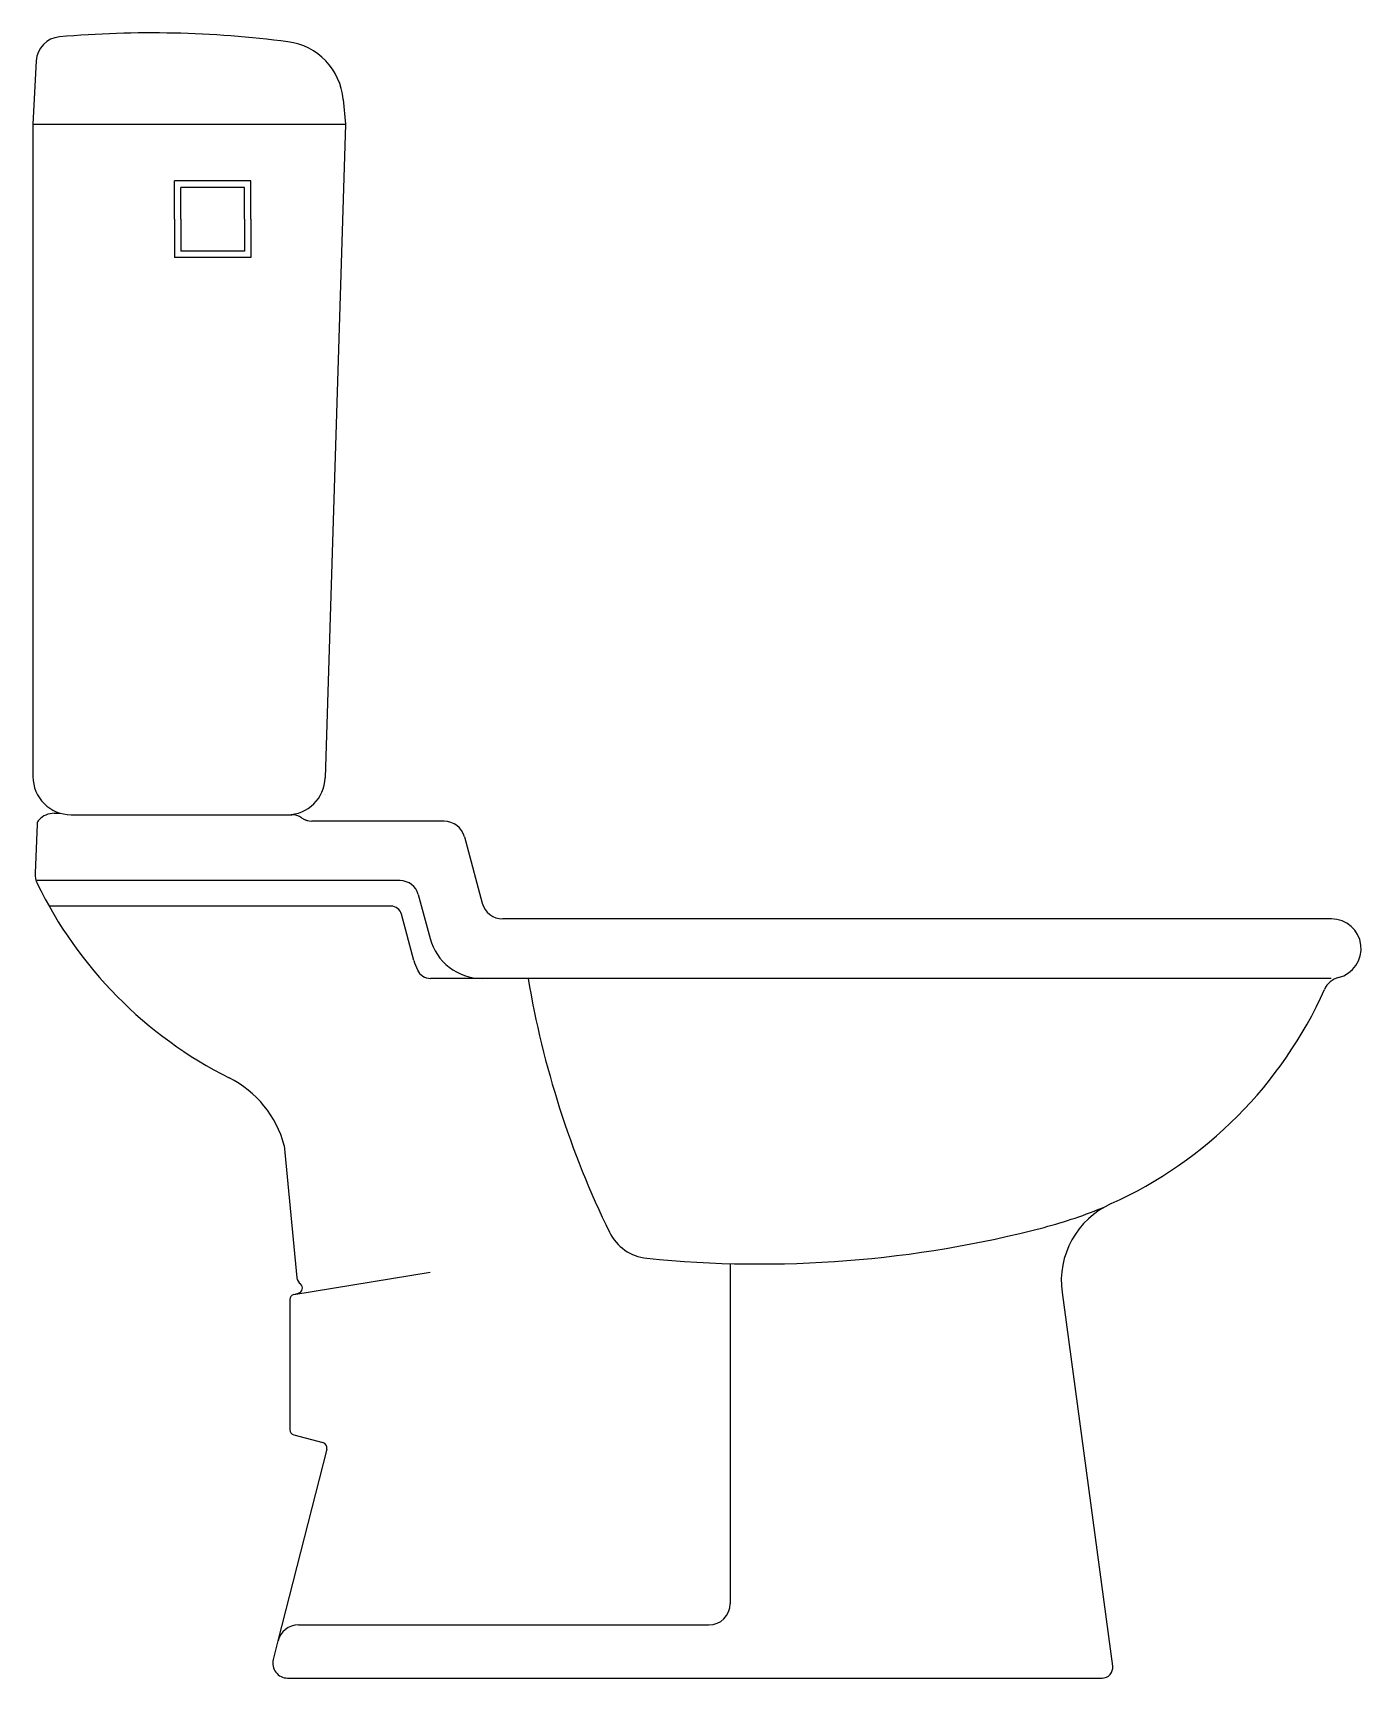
# Model space of a CAD drawing. Extents: x 261 to 886, y 1111 to 1885.
import ezdxf

# ---------------------------------------------------------------- set-up
doc = ezdxf.new("R2010")
doc.units = 0
doc.header["$LTSCALE"] = 50
doc.layers.add('FINA', color=6, linetype='CONTINUOUS')
doc.layers.add('GROSSA', color=3, linetype='CONTINUOUS')

msp = doc.modelspace()

# ---------------------------------------------------------------- linework, layer by layer
at = {"layer": 'FINA', "color": 0, "linetype": 'CONTINUOUS'}
for p, q in [((261.45, 1841.94), (408.45, 1841.94)), ((434.3, 1485.94), (263.5, 1485.94)), ((442.74, 1479.4), (448.28, 1458.74)), ((429.88, 1473.94), (269.1, 1473.94)), ((440.69, 1448.42), (434.88, 1470.11)), ((872.32, 1439.94), (448.54, 1439.94)), ((384.16, 1291.24), (448.33, 1301.8)), ((589.49, 1305.77), (589.49, 1145.74)), ((386.36, 1135.74), (579.49, 1135.74))]:
    msp.add_line(p, q, dxfattribs=at)
for centre, radius, start, end in [((434.21, 1477.11), 8.84, 15.00145, 89.81865), ((429.88, 1468.77), 5.17, 15.00052, 90), ((472.77, 1465.3), 25.36, 194.99935, 270), ((467.34, 1455.61), 27.6, 195.09838, 205.09229), ((448.54, 1446.79), 6.85, 204.9756, 270), ((926.59, 1512.6), 438.24, 189.54364, 205.99245), ((677.81, 1546.11), 231.06, 284.88705, 292.45624), ((552.51, 1330.21), 22.05, 205.99922, 264.17855), ((603.51, 1832.77), 527.19, 264.20708, 284.68723), ((579.49, 1145.74), 10, 270.00133, 359.99867), ((386.36, 1125.85), 9.9, 90.37188, 165.73953)]:
    msp.add_arc(centre, radius, start, end, dxfattribs=at)
at = {"layer": 'GROSSA', "color": 0, "linetype": 'CONTINUOUS'}
for p, q in [((263.01, 1871.63), (261.45, 1841.94)), ((407.44, 1853.51), (408.45, 1841.94)), ((261.45, 1841.94), (261.45, 1534.94)), ((408.45, 1841.94), (398.99, 1534.39)), ((398.85, 1526.25), (398.85, 1526.25)), ((398.95, 1526.25), (398.95, 1526.25)), ((271.52, 1517.68), (274.36, 1517.68)), ((263.46, 1512.55), (262.51, 1489.42)), ((279.45, 1516.94), (301.45, 1516.94)), ((301.45, 1516.94), (361.45, 1516.94)), ((361.45, 1516.94), (381, 1516.94)), ((379.36, 1516.94), (383.24, 1516.94)), ((454.8, 1513.94), (392.63, 1513.94)), ((464.46, 1506.53), (472.81, 1475.36)), ((523.98, 1467.94), (482.47, 1467.94)), ((830.66, 1467.94), (523.98, 1467.94)), ((872.32, 1467.94), (830.66, 1467.94)), ((379.7, 1361.38), (385.59, 1299.02)), ((382.31, 1288.82), (382.31, 1227.66)), ((384.16, 1291.24), (386.36, 1291.83)), ((384.26, 1291.24), (386.46, 1291.83)), ((745.63, 1292.18), (769.44, 1116.41)), ((384.16, 1225.25), (397.92, 1221.56)), ((399.7, 1218.53), (376.76, 1128.28)), ((376.76, 1128.28), (374.52, 1119.47)), ((381.31, 1110.74), (383.66, 1110.74)), ((381.41, 1110.74), (383.75, 1110.74)), ((383.66, 1110.74), (512.76, 1110.74)), ((512.76, 1110.74), (525.32, 1110.74)), ((525.32, 1110.74), (587.32, 1110.74)), ((587.32, 1110.74), (599.88, 1110.74)), ((599.88, 1110.74), (759.11, 1110.74)), ((759.11, 1110.74), (764.49, 1110.74))]:
    msp.add_line(p, q, dxfattribs=at)
at = {"layer": 'GROSSA', "color": 0}
for p, q in [((364.01, 1815.14), (328.01, 1815.14)), ((328.01, 1797.14), (328.01, 1815.14)), ((331.01, 1797.14), (331.01, 1812.14)), ((361.01, 1812.14), (331.01, 1812.14)), ((361.01, 1797.14), (361.01, 1812.14)), ((364.01, 1797.14), (364.01, 1815.14)), ((328.01, 1797.14), (328.01, 1779.14)), ((331.01, 1797.14), (331.01, 1782.14)), ((361.01, 1797.14), (361.01, 1782.14)), ((364.01, 1797.14), (364.01, 1779.14)), ((361.01, 1782.14), (331.01, 1782.14)), ((364.01, 1779.14), (328.01, 1779.14))]:
    msp.add_line(p, q, dxfattribs=at)
at = {"layer": 'GROSSA', "color": 0, "linetype": 'CONTINUOUS'}
for centre, radius, start, end in [((274.99, 1871), 12, 94.94692, 176.99961), ((317.03, 1384.82), 499.99, 82.60127, 94.94221), ((377.56, 1850.9), 30, 4.99962, 82.61067), ((279.45, 1534.94), 18, 180.00008, 270), ((381, 1534.94), 18, 270.46495, 358.23726), ((271.59, 1507.68), 9.99, 90, 137.26071), ((266.46, 1512.43), 3, 137.33949, 177.68657), ((383.25, 1508.95), 7.99, 54.54949, 90), ((392.63, 1522.14), 8.19, 234.56512, 270.25487), ((392.73, 1522.13), 8.19, 235.54392, 270), ((454.8, 1503.94), 10, 15.00161, 89.38437), ((272.49, 1489.02), 10, 177.71951, 205.96842), ((443.46, 1571.92), 200, 205.87228, 243.37061), ((482.47, 1477.94), 10, 195.0007, 270.27086), ((872.32, 1453.94), 14, 284.24102, 89.87045), ((878.23, 1430.68), 10, 104.29305, 155.96453), ((686.46, 1516.27), 200, 294.29486, 335.94808), ((331.4, 1348.44), 50, 14.99691, 63.36671), ((785.26, 1297.55), 40, 114.31049, 187.71789), ((390.48, 1300.04), 5, 191.73551, 230.55387), ((385.72, 1294.24), 2.5, 285.00455, 50.57078), ((384.81, 1288.82), 2.5, 105.00352, 180.00234), ((384.8, 1227.66), 2.5, 179.99992, 255.11696), ((397.28, 1219.14), 2.5, 345.74219, 75.00987), ((381.31, 1117.74), 7, 165.74201, 269.52928), ((764.49, 1115.74), 5, 269.32441, 7.72933)]:
    msp.add_arc(centre, radius, start, end, dxfattribs=at)

doc.saveas('drawing.dxf')
